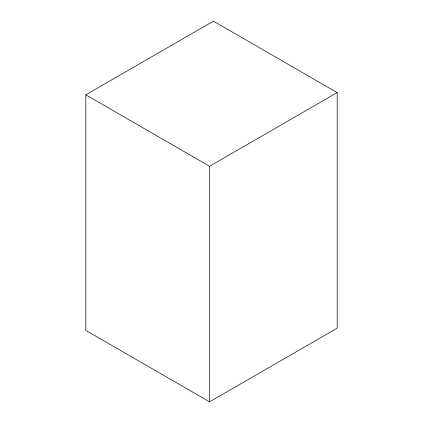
<?xml version="1.0" encoding="UTF-8"?>
<svg xmlns="http://www.w3.org/2000/svg" width="423" height="423" viewBox="0 0 423 423"><rect width="100%" height="100%" fill="white"/><g stroke="black" fill="none" stroke-linecap="round" stroke-linejoin="round"><path stroke-width="0.63" d="M85.816 94.826L213.43 21.15L337.184 92.6L337.184 328.174L209.57 401.85L85.816 330.4L85.816 94.826L209.57 166.276L337.184 92.6M209.57 166.276L209.57 401.85"/></g></svg>
